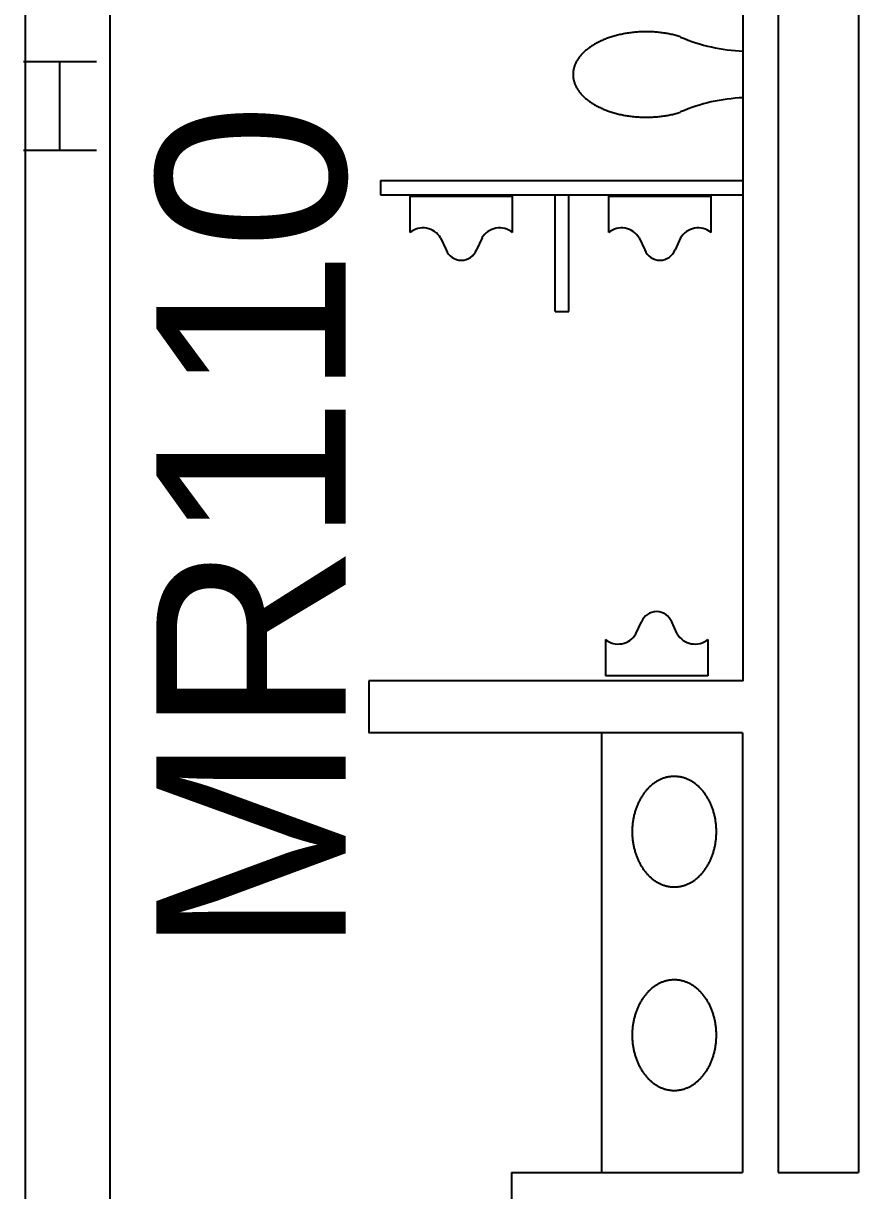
# Model space of a CAD drawing. Header units: inches. Extents: x -3488 to 2453, y 689 to 3968.
# Drawn here: x -189.2 to -52.4, y 3503.2 to 3694.3 of the extents above; entities that cross this region are included whole.
import ezdxf

# ---------------------------------------------------------------- set-up
doc = ezdxf.new("R2010")
doc.units = ezdxf.units.IN
doc.header["$LTSCALE"] = 96
doc.header["$MEASUREMENT"] = 0
for name, color, linetype in [('A-PFLR-TEXT', 3, 'CONTINUOUS'), ('A-WALL', 5, 'CONTINUOUS'), ('P-SANR-EQPM', 5, 'CONTINUOUS'), ('S-COLS', 6, 'CONTINUOUS')]:
    doc.layers.add(name, color=color, linetype=linetype)
doc.styles.get("Standard").update_dxf_attribs({"font": 'arial.ttf'})

msp = doc.modelspace()

# ---------------------------------------------------------------- linework, layer by layer
at = {"layer": 'A-WALL'}
for p, q in [((-71.32, 3586.66), (-71.32, 3798.45)), ((-65.57, 3798.45), (-65.57, 3506.16)), ((-52.41, 3798.45), (-52.41, 3506.16)), ((-188.93, 3795.92), (-188.93, 3367.46)), ((-175.07, 3795.92), (-175.07, 3421.56)), ((-71.32, 3586.66), (-132.62, 3586.66)), ((-132.62, 3586.66), (-132.62, 3578.16)), ((-71.42, 3578.16), (-132.62, 3578.16)), ((-71.42, 3578.16), (-71.42, 3506.16)), ((-109.29, 3506.16), (-109.29, 3482.16)), ((-109.29, 3506.16), (-71.42, 3506.16)), ((-65.57, 3506.16), (-52.41, 3506.16))]:
    msp.add_line(p, q, dxfattribs=at)
at = {"layer": 'P-SANR-EQPM'}
for p, q in [((-90.72, 3692.63), (-90.92, 3692.59)), ((-90.52, 3692.67), (-90.72, 3692.63)), ((-90.31, 3692.7), (-90.52, 3692.67)), ((-90.11, 3692.73), (-90.31, 3692.7)), ((-89.91, 3692.76), (-90.11, 3692.73)), ((-89.7, 3692.78), (-89.91, 3692.76)), ((-89.5, 3692.81), (-89.7, 3692.78)), ((-89.29, 3692.83), (-89.5, 3692.81)), ((-89.09, 3692.85), (-89.29, 3692.83)), ((-88.88, 3692.87), (-89.09, 3692.85)), ((-88.67, 3692.88), (-88.88, 3692.87)), ((-88.47, 3692.9), (-88.67, 3692.88)), ((-88.26, 3692.91), (-88.47, 3692.9)), ((-88.05, 3692.92), (-88.26, 3692.91)), ((-87.84, 3692.93), (-88.05, 3692.92)), ((-87.63, 3692.93), (-87.84, 3692.93)), ((-87.42, 3692.93), (-87.63, 3692.93)), ((-87.21, 3692.94), (-87.42, 3692.93)), ((-87, 3692.93), (-87.21, 3692.94)), ((-86.8, 3692.93), (-87, 3692.93)), ((-86.59, 3692.93), (-86.8, 3692.93)), ((-86.38, 3692.92), (-86.59, 3692.93)), ((-86.17, 3692.91), (-86.38, 3692.92)), ((-85.96, 3692.9), (-86.17, 3692.91)), ((-85.75, 3692.88), (-85.96, 3692.9)), ((-85.55, 3692.87), (-85.75, 3692.88)), ((-85.34, 3692.85), (-85.55, 3692.87)), ((-85.13, 3692.83), (-85.34, 3692.85)), ((-84.93, 3692.81), (-85.13, 3692.83)), ((-84.72, 3692.78), (-84.93, 3692.81)), ((-84.52, 3692.76), (-84.72, 3692.78)), ((-84.32, 3692.73), (-84.52, 3692.76)), ((-84.11, 3692.7), (-84.32, 3692.73)), ((-83.91, 3692.67), (-84.11, 3692.7)), ((-83.71, 3692.63), (-83.91, 3692.67)), ((-83.51, 3692.59), (-83.71, 3692.63)), ((-95.98, 3690.71), (-96.12, 3690.62)), ((-95.83, 3690.8), (-95.98, 3690.71)), ((-95.69, 3690.89), (-95.83, 3690.8)), ((-95.54, 3690.97), (-95.69, 3690.89)), ((-95.38, 3691.06), (-95.54, 3690.97)), ((-95.23, 3691.14), (-95.38, 3691.06)), ((-95.07, 3691.22), (-95.23, 3691.14)), ((-94.91, 3691.3), (-95.07, 3691.22)), ((-94.75, 3691.38), (-94.91, 3691.3)), ((-94.59, 3691.45), (-94.75, 3691.38)), ((-94.42, 3691.53), (-94.59, 3691.45)), ((-94.26, 3691.6), (-94.42, 3691.53)), ((-94.09, 3691.67), (-94.26, 3691.6)), ((-93.91, 3691.74), (-94.09, 3691.67)), ((-93.74, 3691.81), (-93.91, 3691.74)), ((-93.56, 3691.87), (-93.74, 3691.81)), ((-93.38, 3691.94), (-93.56, 3691.87)), ((-93.2, 3692), (-93.38, 3691.94)), ((-93.02, 3692.06), (-93.2, 3692)), ((-92.84, 3692.12), (-93.02, 3692.06)), ((-92.65, 3692.17), (-92.84, 3692.12)), ((-92.47, 3692.23), (-92.65, 3692.17)), ((-92.28, 3692.28), (-92.47, 3692.23)), ((-92.09, 3692.33), (-92.28, 3692.28)), ((-91.89, 3692.38), (-92.09, 3692.33)), ((-91.7, 3692.43), (-91.89, 3692.38)), ((-91.51, 3692.47), (-91.7, 3692.43)), ((-91.31, 3692.51), (-91.51, 3692.47)), ((-91.11, 3692.55), (-91.31, 3692.51)), ((-90.92, 3692.59), (-91.11, 3692.55)), ((-83.31, 3692.55), (-83.51, 3692.59)), ((-83.12, 3692.51), (-83.31, 3692.55)), ((-82.92, 3692.47), (-83.12, 3692.51)), ((-82.73, 3692.43), (-82.92, 3692.47)), ((-82.53, 3692.38), (-82.73, 3692.43)), ((-82.34, 3692.33), (-82.53, 3692.38)), ((-82.15, 3692.28), (-82.34, 3692.33)), ((-81.96, 3692.23), (-82.15, 3692.28)), ((-81.78, 3692.17), (-81.96, 3692.23)), ((-81.59, 3692.12), (-81.78, 3692.17)), ((-81.58, 3692.11), (-81.59, 3692.12)), ((-98.07, 3688.9), (-98.16, 3688.79)), ((-97.98, 3689.01), (-98.07, 3688.9)), ((-97.89, 3689.12), (-97.98, 3689.01)), ((-97.79, 3689.23), (-97.89, 3689.12)), ((-97.69, 3689.33), (-97.79, 3689.23)), ((-97.59, 3689.44), (-97.69, 3689.33)), ((-97.48, 3689.54), (-97.59, 3689.44)), ((-97.37, 3689.65), (-97.48, 3689.54)), ((-97.26, 3689.75), (-97.37, 3689.65)), ((-97.15, 3689.85), (-97.26, 3689.75)), ((-97.03, 3689.95), (-97.15, 3689.85)), ((-96.91, 3690.05), (-97.03, 3689.95)), ((-96.78, 3690.15), (-96.91, 3690.05)), ((-96.65, 3690.25), (-96.78, 3690.15)), ((-96.52, 3690.34), (-96.65, 3690.25)), ((-96.39, 3690.44), (-96.52, 3690.34)), ((-96.26, 3690.53), (-96.39, 3690.44)), ((-96.12, 3690.62), (-96.26, 3690.53)), ((-99.08, 3686.91), (-99.1, 3686.79)), ((-99.05, 3687.04), (-99.08, 3686.91)), ((-99.01, 3687.16), (-99.05, 3687.04)), ((-98.97, 3687.28), (-99.01, 3687.16)), ((-98.93, 3687.4), (-98.97, 3687.28)), ((-98.89, 3687.51), (-98.93, 3687.4)), ((-98.84, 3687.63), (-98.89, 3687.51)), ((-98.79, 3687.75), (-98.84, 3687.63)), ((-98.73, 3687.87), (-98.79, 3687.75)), ((-98.67, 3687.99), (-98.73, 3687.87)), ((-98.61, 3688.1), (-98.67, 3687.99)), ((-98.54, 3688.22), (-98.61, 3688.1)), ((-98.47, 3688.33), (-98.54, 3688.22)), ((-98.4, 3688.45), (-98.47, 3688.33)), ((-98.32, 3688.56), (-98.4, 3688.45)), ((-98.24, 3688.67), (-98.32, 3688.56)), ((-98.16, 3688.79), (-98.24, 3688.67)), ((-99.18, 3686.31), (-99.19, 3686.19)), ((-99.19, 3686.19), (-99.19, 3686.06)), ((-99.19, 3686.06), (-99.19, 3685.94)), ((-99.19, 3685.94), (-99.19, 3685.82)), ((-99.19, 3685.82), (-99.19, 3685.7)), ((-99.19, 3685.7), (-99.18, 3685.58)), ((-99.16, 3686.43), (-99.18, 3686.31)), ((-99.18, 3685.58), (-99.16, 3685.45)), ((-99.15, 3686.55), (-99.16, 3686.43)), ((-99.16, 3685.45), (-99.15, 3685.33)), ((-99.13, 3686.67), (-99.15, 3686.55)), ((-99.15, 3685.33), (-99.13, 3685.21)), ((-99.1, 3686.79), (-99.13, 3686.67)), ((-99.13, 3685.21), (-99.1, 3685.09)), ((-99.1, 3685.09), (-99.08, 3684.97)), ((-99.08, 3684.97), (-99.05, 3684.85)), ((-99.05, 3684.85), (-99.01, 3684.73)), ((-99.01, 3684.73), (-98.97, 3684.61)), ((-98.97, 3684.61), (-98.93, 3684.49)), ((-98.93, 3684.49), (-98.89, 3684.37)), ((-98.89, 3684.37), (-98.84, 3684.25)), ((-98.84, 3684.25), (-98.79, 3684.13)), ((-98.79, 3684.13), (-98.73, 3684.01)), ((-98.73, 3684.01), (-98.67, 3683.9)), ((-98.67, 3683.9), (-98.61, 3683.78)), ((-98.61, 3683.78), (-98.54, 3683.66)), ((-98.54, 3683.66), (-98.47, 3683.55)), ((-98.47, 3683.55), (-98.4, 3683.43)), ((-98.4, 3683.43), (-98.32, 3683.32)), ((-98.32, 3683.32), (-98.24, 3683.21)), ((-98.24, 3683.21), (-98.16, 3683.1)), ((-98.16, 3683.1), (-98.07, 3682.99)), ((-98.07, 3682.99), (-97.98, 3682.88)), ((-97.98, 3682.88), (-97.89, 3682.77)), ((-97.89, 3682.77), (-97.79, 3682.66)), ((-97.79, 3682.66), (-97.69, 3682.55)), ((-97.69, 3682.55), (-97.59, 3682.44)), ((-97.59, 3682.44), (-97.48, 3682.34)), ((-97.48, 3682.34), (-97.37, 3682.24)), ((-97.37, 3682.24), (-97.26, 3682.13)), ((-97.26, 3682.13), (-97.15, 3682.03)), ((-97.15, 3682.03), (-97.03, 3681.93)), ((-97.03, 3681.93), (-96.91, 3681.83)), ((-96.91, 3681.83), (-96.78, 3681.73)), ((-96.78, 3681.73), (-96.65, 3681.64)), ((-96.65, 3681.64), (-96.52, 3681.54)), ((-96.52, 3681.54), (-96.39, 3681.45)), ((-96.39, 3681.45), (-96.26, 3681.35)), ((-96.26, 3681.35), (-96.12, 3681.26)), ((-96.12, 3681.26), (-95.98, 3681.17)), ((-95.98, 3681.17), (-95.83, 3681.08)), ((-95.83, 3681.08), (-95.69, 3681)), ((-95.69, 3681), (-95.54, 3680.91)), ((-95.54, 3680.91), (-95.38, 3680.83)), ((-95.38, 3680.83), (-95.23, 3680.74)), ((-95.23, 3680.74), (-95.07, 3680.66)), ((-95.07, 3680.66), (-94.91, 3680.58)), ((-94.91, 3680.58), (-94.75, 3680.51)), ((-94.75, 3680.51), (-94.59, 3680.43)), ((-94.59, 3680.43), (-94.42, 3680.36)), ((-94.42, 3680.36), (-94.26, 3680.28)), ((-94.26, 3680.28), (-94.09, 3680.21)), ((-94.09, 3680.21), (-93.91, 3680.14)), ((-93.91, 3680.14), (-93.74, 3680.08)), ((-93.74, 3680.08), (-93.56, 3680.01)), ((-93.56, 3680.01), (-93.38, 3679.95)), ((-93.38, 3679.95), (-93.2, 3679.88)), ((-93.2, 3679.88), (-93.02, 3679.82)), ((-93.02, 3679.82), (-92.84, 3679.77)), ((-92.84, 3679.77), (-92.65, 3679.71)), ((-92.65, 3679.71), (-92.47, 3679.65)), ((-92.47, 3679.65), (-92.28, 3679.6)), ((-92.28, 3679.6), (-92.09, 3679.55)), ((-92.09, 3679.55), (-91.89, 3679.5)), ((-91.89, 3679.5), (-91.7, 3679.46)), ((-91.7, 3679.46), (-91.51, 3679.41)), ((-91.51, 3679.41), (-91.31, 3679.37)), ((-91.31, 3679.37), (-91.11, 3679.33)), ((-91.11, 3679.33), (-90.92, 3679.29)), ((-90.92, 3679.29), (-90.72, 3679.25)), ((-90.72, 3679.25), (-90.52, 3679.22)), ((-83.91, 3679.22), (-83.71, 3679.25)), ((-83.71, 3679.25), (-83.51, 3679.29)), ((-83.51, 3679.29), (-83.31, 3679.33)), ((-83.31, 3679.33), (-83.12, 3679.37)), ((-83.12, 3679.37), (-82.92, 3679.41)), ((-82.92, 3679.41), (-82.73, 3679.46)), ((-82.73, 3679.46), (-82.53, 3679.5)), ((-82.53, 3679.5), (-82.34, 3679.55)), ((-82.34, 3679.55), (-82.15, 3679.6)), ((-82.15, 3679.6), (-81.96, 3679.65)), ((-81.96, 3679.65), (-81.78, 3679.71)), ((-81.78, 3679.71), (-81.59, 3679.77)), ((-90.52, 3679.22), (-90.31, 3679.19)), ((-90.31, 3679.19), (-90.11, 3679.15)), ((-90.11, 3679.15), (-89.91, 3679.13)), ((-89.91, 3679.13), (-89.7, 3679.1)), ((-89.7, 3679.1), (-89.5, 3679.08)), ((-89.5, 3679.08), (-89.29, 3679.05)), ((-89.29, 3679.05), (-89.09, 3679.03)), ((-89.09, 3679.03), (-88.88, 3679.02)), ((-88.88, 3679.02), (-88.67, 3679)), ((-88.67, 3679), (-88.47, 3678.99)), ((-88.47, 3678.99), (-88.26, 3678.97)), ((-88.26, 3678.97), (-88.05, 3678.96)), ((-88.05, 3678.96), (-87.84, 3678.96)), ((-87.84, 3678.96), (-87.63, 3678.95)), ((-87.63, 3678.95), (-87.42, 3678.95)), ((-87.42, 3678.95), (-87.21, 3678.95)), ((-87.21, 3678.95), (-87, 3678.95)), ((-87, 3678.95), (-86.8, 3678.95)), ((-86.8, 3678.95), (-86.59, 3678.96)), ((-86.59, 3678.96), (-86.38, 3678.96)), ((-86.38, 3678.96), (-86.17, 3678.97)), ((-86.17, 3678.97), (-85.96, 3678.99)), ((-85.96, 3678.99), (-85.75, 3679)), ((-85.75, 3679), (-85.55, 3679.02)), ((-85.55, 3679.02), (-85.34, 3679.03)), ((-85.34, 3679.03), (-85.13, 3679.05)), ((-85.13, 3679.05), (-84.93, 3679.08)), ((-84.93, 3679.08), (-84.72, 3679.1)), ((-84.72, 3679.1), (-84.52, 3679.13)), ((-84.52, 3679.13), (-84.32, 3679.15)), ((-84.32, 3679.15), (-84.11, 3679.19)), ((-84.11, 3679.19), (-83.91, 3679.22)), ((-130.75, 3668.59), (-71.32, 3668.59)), ((-130.75, 3668.59), (-130.75, 3666.23)), ((-130.75, 3666.23), (-71.32, 3666.23)), ((-125.88, 3666.02), (-109.11, 3666.02)), ((-125.88, 3660.08), (-125.88, 3666.02)), ((-109.11, 3660.08), (-109.11, 3666.02)), ((-102.14, 3647.16), (-102.14, 3666)), ((-99.89, 3647.16), (-99.89, 3666)), ((-93.35, 3666.02), (-76.58, 3666.02)), ((-93.35, 3660.08), (-93.35, 3666.02)), ((-76.58, 3660.08), (-76.58, 3666.02)), ((-120.89, 3659.18), (-119.97, 3657.21)), ((-114.1, 3659.18), (-115.01, 3657.21)), ((-88.36, 3659.18), (-87.44, 3657.21)), ((-81.57, 3659.18), (-82.48, 3657.21)), ((-102.14, 3647.16), (-99.89, 3647.16)), ((-88.9, 3594.34), (-87.99, 3596.31)), ((-82.11, 3594.34), (-83.03, 3596.31)), ((-93.89, 3593.44), (-93.89, 3587.5)), ((-77.12, 3593.44), (-77.12, 3587.5)), ((-77.12, 3587.5), (-93.89, 3587.5)), ((-94.47, 3506.16), (-94.47, 3578.16)), ((-85.19, 3570.35), (-85.3, 3570.29)), ((-85.08, 3570.41), (-85.19, 3570.35)), ((-84.97, 3570.46), (-85.08, 3570.41)), ((-84.85, 3570.52), (-84.97, 3570.46)), ((-84.74, 3570.57), (-84.85, 3570.52)), ((-84.62, 3570.61), (-84.74, 3570.57)), ((-84.51, 3570.66), (-84.62, 3570.61)), ((-84.39, 3570.7), (-84.51, 3570.66)), ((-84.28, 3570.74), (-84.39, 3570.7)), ((-84.16, 3570.78), (-84.28, 3570.74)), ((-84.04, 3570.81), (-84.16, 3570.78)), ((-83.92, 3570.84), (-84.04, 3570.81)), ((-83.8, 3570.87), (-83.92, 3570.84)), ((-83.69, 3570.9), (-83.8, 3570.87)), ((-83.57, 3570.92), (-83.69, 3570.9)), ((-83.45, 3570.94), (-83.57, 3570.92)), ((-83.33, 3570.96), (-83.45, 3570.94)), ((-83.21, 3570.97), (-83.33, 3570.96)), ((-83.09, 3570.99), (-83.21, 3570.97)), ((-82.97, 3571), (-83.09, 3570.99)), ((-82.85, 3571), (-82.97, 3571)), ((-82.73, 3571.01), (-82.85, 3571)), ((-82.6, 3571.01), (-82.73, 3571.01)), ((-82.48, 3571.01), (-82.6, 3571.01)), ((-82.36, 3571), (-82.48, 3571.01)), ((-82.24, 3571), (-82.36, 3571)), ((-82.12, 3570.99), (-82.24, 3571)), ((-82, 3570.97), (-82.12, 3570.99)), ((-81.88, 3570.96), (-82, 3570.97)), ((-81.76, 3570.94), (-81.88, 3570.96)), ((-81.64, 3570.92), (-81.76, 3570.94)), ((-81.52, 3570.9), (-81.64, 3570.92)), ((-81.41, 3570.87), (-81.52, 3570.9)), ((-81.29, 3570.84), (-81.41, 3570.87)), ((-81.17, 3570.81), (-81.29, 3570.84)), ((-81.05, 3570.78), (-81.17, 3570.81)), ((-80.93, 3570.74), (-81.05, 3570.78)), ((-80.82, 3570.7), (-80.93, 3570.74)), ((-80.7, 3570.66), (-80.82, 3570.7)), ((-80.59, 3570.61), (-80.7, 3570.66)), ((-80.47, 3570.57), (-80.59, 3570.61)), ((-80.36, 3570.52), (-80.47, 3570.57)), ((-80.24, 3570.46), (-80.36, 3570.52)), ((-80.13, 3570.41), (-80.24, 3570.46)), ((-80.02, 3570.35), (-80.13, 3570.41)), ((-79.91, 3570.29), (-80.02, 3570.35)), ((-87.4, 3568.47), (-87.49, 3568.36)), ((-87.31, 3568.58), (-87.4, 3568.47)), ((-87.23, 3568.68), (-87.31, 3568.58)), ((-87.14, 3568.79), (-87.23, 3568.68)), ((-87.04, 3568.89), (-87.14, 3568.79)), ((-86.95, 3568.99), (-87.04, 3568.89)), ((-86.86, 3569.09), (-86.95, 3568.99)), ((-86.76, 3569.19), (-86.86, 3569.09)), ((-86.66, 3569.28), (-86.76, 3569.19)), ((-86.57, 3569.37), (-86.66, 3569.28)), ((-86.47, 3569.46), (-86.57, 3569.37)), ((-86.37, 3569.55), (-86.47, 3569.46)), ((-86.26, 3569.63), (-86.37, 3569.55)), ((-86.16, 3569.72), (-86.26, 3569.63)), ((-86.06, 3569.8), (-86.16, 3569.72)), ((-85.95, 3569.87), (-86.06, 3569.8)), ((-85.85, 3569.95), (-85.95, 3569.87)), ((-85.74, 3570.02), (-85.85, 3569.95)), ((-85.63, 3570.09), (-85.74, 3570.02)), ((-85.52, 3570.16), (-85.63, 3570.09)), ((-85.41, 3570.23), (-85.52, 3570.16)), ((-85.3, 3570.29), (-85.41, 3570.23)), ((-79.8, 3570.23), (-79.91, 3570.29)), ((-79.69, 3570.16), (-79.8, 3570.23)), ((-79.58, 3570.09), (-79.69, 3570.16)), ((-79.47, 3570.02), (-79.58, 3570.09)), ((-79.36, 3569.95), (-79.47, 3570.02)), ((-79.26, 3569.87), (-79.36, 3569.95)), ((-79.15, 3569.8), (-79.26, 3569.87)), ((-79.05, 3569.72), (-79.15, 3569.8)), ((-78.95, 3569.63), (-79.05, 3569.72)), ((-78.84, 3569.55), (-78.95, 3569.63)), ((-78.74, 3569.46), (-78.84, 3569.55)), ((-78.64, 3569.37), (-78.74, 3569.46)), ((-78.55, 3569.28), (-78.64, 3569.37)), ((-78.45, 3569.19), (-78.55, 3569.28)), ((-78.35, 3569.09), (-78.45, 3569.19)), ((-78.26, 3568.99), (-78.35, 3569.09)), ((-78.17, 3568.89), (-78.26, 3568.99)), ((-78.07, 3568.79), (-78.17, 3568.89)), ((-77.98, 3568.68), (-78.07, 3568.79)), ((-77.9, 3568.58), (-77.98, 3568.68)), ((-77.81, 3568.47), (-77.9, 3568.58)), ((-77.72, 3568.36), (-77.81, 3568.47)), ((-88.59, 3566.49), (-88.64, 3566.35)), ((-88.52, 3566.62), (-88.59, 3566.49)), ((-88.46, 3566.76), (-88.52, 3566.62)), ((-88.4, 3566.89), (-88.46, 3566.76)), ((-88.33, 3567.02), (-88.4, 3566.89)), ((-88.26, 3567.15), (-88.33, 3567.02)), ((-88.19, 3567.28), (-88.26, 3567.15)), ((-88.12, 3567.41), (-88.19, 3567.28)), ((-88.05, 3567.53), (-88.12, 3567.41)), ((-87.97, 3567.66), (-88.05, 3567.53)), ((-87.89, 3567.78), (-87.97, 3567.66)), ((-87.82, 3567.9), (-87.89, 3567.78)), ((-87.74, 3568.02), (-87.82, 3567.9)), ((-87.66, 3568.13), (-87.74, 3568.02)), ((-87.57, 3568.25), (-87.66, 3568.13)), ((-87.49, 3568.36), (-87.57, 3568.25)), ((-77.64, 3568.25), (-77.72, 3568.36)), ((-77.55, 3568.13), (-77.64, 3568.25)), ((-77.47, 3568.02), (-77.55, 3568.13)), ((-77.39, 3567.9), (-77.47, 3568.02)), ((-77.31, 3567.78), (-77.39, 3567.9)), ((-77.24, 3567.66), (-77.31, 3567.78)), ((-77.16, 3567.53), (-77.24, 3567.66)), ((-77.09, 3567.41), (-77.16, 3567.53)), ((-77.02, 3567.28), (-77.09, 3567.41)), ((-76.95, 3567.15), (-77.02, 3567.28)), ((-76.88, 3567.02), (-76.95, 3567.15)), ((-76.81, 3566.89), (-76.88, 3567.02)), ((-76.75, 3566.76), (-76.81, 3566.89)), ((-76.69, 3566.62), (-76.75, 3566.76)), ((-76.62, 3566.49), (-76.69, 3566.62)), ((-76.57, 3566.35), (-76.62, 3566.49)), ((-89.21, 3564.61), (-89.24, 3564.46)), ((-89.17, 3564.76), (-89.21, 3564.61)), ((-89.13, 3564.91), (-89.17, 3564.76)), ((-89.09, 3565.06), (-89.13, 3564.91)), ((-89.05, 3565.2), (-89.09, 3565.06)), ((-89.01, 3565.35), (-89.05, 3565.2)), ((-88.96, 3565.5), (-89.01, 3565.35)), ((-88.91, 3565.64), (-88.96, 3565.5)), ((-88.86, 3565.79), (-88.91, 3565.64)), ((-88.81, 3565.93), (-88.86, 3565.79)), ((-88.76, 3566.07), (-88.81, 3565.93)), ((-88.7, 3566.21), (-88.76, 3566.07)), ((-88.64, 3566.35), (-88.7, 3566.21)), ((-76.51, 3566.21), (-76.57, 3566.35)), ((-76.45, 3566.07), (-76.51, 3566.21)), ((-76.4, 3565.93), (-76.45, 3566.07)), ((-76.35, 3565.79), (-76.4, 3565.93)), ((-76.3, 3565.64), (-76.35, 3565.79)), ((-76.25, 3565.5), (-76.3, 3565.64)), ((-76.2, 3565.35), (-76.25, 3565.5)), ((-76.16, 3565.2), (-76.2, 3565.35)), ((-76.12, 3565.06), (-76.16, 3565.2)), ((-76.08, 3564.91), (-76.12, 3565.06)), ((-76.04, 3564.76), (-76.08, 3564.91)), ((-76, 3564.61), (-76.04, 3564.76)), ((-75.97, 3564.46), (-76, 3564.61)), ((-89.48, 3562.75), (-89.49, 3562.59)), ((-89.47, 3562.91), (-89.48, 3562.75)), ((-89.46, 3563.06), (-89.47, 3562.91)), ((-89.44, 3563.22), (-89.46, 3563.06)), ((-89.43, 3563.38), (-89.44, 3563.22)), ((-89.41, 3563.53), (-89.43, 3563.38)), ((-89.38, 3563.69), (-89.41, 3563.53)), ((-89.36, 3563.84), (-89.38, 3563.69)), ((-89.33, 3564), (-89.36, 3563.84)), ((-89.31, 3564.15), (-89.33, 3564)), ((-89.28, 3564.3), (-89.31, 3564.15)), ((-89.24, 3564.46), (-89.28, 3564.3)), ((-75.93, 3564.3), (-75.97, 3564.46)), ((-75.9, 3564.15), (-75.93, 3564.3)), ((-75.88, 3564), (-75.9, 3564.15)), ((-75.85, 3563.84), (-75.88, 3564)), ((-75.83, 3563.69), (-75.85, 3563.84)), ((-75.8, 3563.53), (-75.83, 3563.69)), ((-75.78, 3563.38), (-75.8, 3563.53)), ((-75.77, 3563.22), (-75.78, 3563.38)), ((-75.75, 3563.06), (-75.77, 3563.22)), ((-75.74, 3562.91), (-75.75, 3563.06)), ((-75.73, 3562.75), (-75.74, 3562.91)), ((-75.72, 3562.59), (-75.73, 3562.75)), ((-89.5, 3562.44), (-89.51, 3562.28)), ((-89.51, 3562.28), (-89.51, 3562.12)), ((-89.51, 3562.12), (-89.51, 3561.96)), ((-89.51, 3561.96), (-89.51, 3561.8)), ((-89.51, 3561.8), (-89.51, 3561.65)), ((-89.51, 3561.65), (-89.5, 3561.49)), ((-89.49, 3562.59), (-89.5, 3562.44)), ((-89.5, 3561.49), (-89.49, 3561.33)), ((-89.49, 3561.33), (-89.48, 3561.17)), ((-89.48, 3561.17), (-89.47, 3561.02)), ((-89.47, 3561.02), (-89.46, 3560.86)), ((-89.46, 3560.86), (-89.44, 3560.7)), ((-75.77, 3560.7), (-75.75, 3560.86)), ((-75.75, 3560.86), (-75.74, 3561.02)), ((-75.74, 3561.02), (-75.73, 3561.17)), ((-75.73, 3561.17), (-75.72, 3561.33)), ((-75.71, 3562.44), (-75.72, 3562.59)), ((-75.72, 3561.33), (-75.71, 3561.49)), ((-75.7, 3562.28), (-75.71, 3562.44)), ((-75.71, 3561.49), (-75.7, 3561.65)), ((-75.7, 3562.12), (-75.7, 3562.28)), ((-75.7, 3561.96), (-75.7, 3562.12)), ((-75.7, 3561.8), (-75.7, 3561.96)), ((-75.7, 3561.65), (-75.7, 3561.8)), ((-89.44, 3560.7), (-89.43, 3560.55)), ((-89.43, 3560.55), (-89.41, 3560.39)), ((-89.41, 3560.39), (-89.38, 3560.24)), ((-89.38, 3560.24), (-89.36, 3560.08)), ((-89.36, 3560.08), (-89.33, 3559.93)), ((-89.33, 3559.93), (-89.31, 3559.77)), ((-89.31, 3559.77), (-89.28, 3559.62)), ((-89.28, 3559.62), (-89.24, 3559.47)), ((-89.24, 3559.47), (-89.21, 3559.32)), ((-89.21, 3559.32), (-89.17, 3559.17)), ((-89.17, 3559.17), (-89.13, 3559.02)), ((-89.13, 3559.02), (-89.09, 3558.87)), ((-89.09, 3558.87), (-89.05, 3558.72)), ((-76.16, 3558.72), (-76.12, 3558.87)), ((-76.12, 3558.87), (-76.08, 3559.02)), ((-76.08, 3559.02), (-76.04, 3559.17)), ((-76.04, 3559.17), (-76, 3559.32)), ((-76, 3559.32), (-75.97, 3559.47)), ((-75.97, 3559.47), (-75.93, 3559.62)), ((-75.93, 3559.62), (-75.9, 3559.77)), ((-75.9, 3559.77), (-75.88, 3559.93)), ((-75.88, 3559.93), (-75.85, 3560.08)), ((-75.85, 3560.08), (-75.83, 3560.24)), ((-75.83, 3560.24), (-75.8, 3560.39)), ((-75.8, 3560.39), (-75.78, 3560.55)), ((-75.78, 3560.55), (-75.77, 3560.7)), ((-89.05, 3558.72), (-89.01, 3558.57)), ((-89.01, 3558.57), (-88.96, 3558.43)), ((-88.96, 3558.43), (-88.91, 3558.28)), ((-88.91, 3558.28), (-88.86, 3558.14)), ((-88.86, 3558.14), (-88.81, 3558)), ((-88.81, 3558), (-88.76, 3557.85)), ((-88.76, 3557.85), (-88.7, 3557.71)), ((-88.7, 3557.71), (-88.64, 3557.58)), ((-88.64, 3557.58), (-88.59, 3557.44)), ((-88.59, 3557.44), (-88.52, 3557.3)), ((-88.52, 3557.3), (-88.46, 3557.17)), ((-88.46, 3557.17), (-88.4, 3557.03)), ((-88.4, 3557.03), (-88.33, 3556.9)), ((-76.88, 3556.9), (-76.81, 3557.03)), ((-76.81, 3557.03), (-76.75, 3557.17)), ((-76.75, 3557.17), (-76.69, 3557.3)), ((-76.69, 3557.3), (-76.62, 3557.44)), ((-76.62, 3557.44), (-76.57, 3557.58)), ((-76.57, 3557.58), (-76.51, 3557.71)), ((-76.51, 3557.71), (-76.45, 3557.85)), ((-76.45, 3557.85), (-76.4, 3558)), ((-76.4, 3558), (-76.35, 3558.14)), ((-76.35, 3558.14), (-76.3, 3558.28)), ((-76.3, 3558.28), (-76.25, 3558.43)), ((-76.25, 3558.43), (-76.2, 3558.57)), ((-76.2, 3558.57), (-76.16, 3558.72)), ((-88.33, 3556.9), (-88.26, 3556.77)), ((-88.26, 3556.77), (-88.19, 3556.64)), ((-88.19, 3556.64), (-88.12, 3556.52)), ((-88.12, 3556.52), (-88.05, 3556.39)), ((-88.05, 3556.39), (-87.97, 3556.27)), ((-87.97, 3556.27), (-87.89, 3556.15)), ((-87.89, 3556.15), (-87.82, 3556.03)), ((-87.82, 3556.03), (-87.74, 3555.91)), ((-87.74, 3555.91), (-87.66, 3555.79)), ((-87.66, 3555.79), (-87.57, 3555.68)), ((-87.57, 3555.68), (-87.49, 3555.56)), ((-87.49, 3555.56), (-87.4, 3555.45)), ((-87.4, 3555.45), (-87.31, 3555.34)), ((-87.31, 3555.34), (-87.23, 3555.24)), ((-87.23, 3555.24), (-87.14, 3555.13)), ((-87.14, 3555.13), (-87.04, 3555.03)), ((-87.04, 3555.03), (-86.95, 3554.93)), ((-78.26, 3554.93), (-78.17, 3555.03)), ((-78.17, 3555.03), (-78.07, 3555.13)), ((-78.07, 3555.13), (-77.98, 3555.24)), ((-77.98, 3555.24), (-77.9, 3555.34)), ((-77.9, 3555.34), (-77.81, 3555.45)), ((-77.81, 3555.45), (-77.72, 3555.56)), ((-77.72, 3555.56), (-77.64, 3555.68)), ((-77.64, 3555.68), (-77.55, 3555.79)), ((-77.55, 3555.79), (-77.47, 3555.91)), ((-77.47, 3555.91), (-77.39, 3556.03)), ((-77.39, 3556.03), (-77.31, 3556.15)), ((-77.31, 3556.15), (-77.24, 3556.27)), ((-77.24, 3556.27), (-77.16, 3556.39)), ((-77.16, 3556.39), (-77.09, 3556.52)), ((-77.09, 3556.52), (-77.02, 3556.64)), ((-77.02, 3556.64), (-76.95, 3556.77)), ((-76.95, 3556.77), (-76.88, 3556.9)), ((-86.95, 3554.93), (-86.86, 3554.83)), ((-86.86, 3554.83), (-86.76, 3554.74)), ((-86.76, 3554.74), (-86.66, 3554.64)), ((-86.66, 3554.64), (-86.57, 3554.55)), ((-86.57, 3554.55), (-86.47, 3554.46)), ((-86.47, 3554.46), (-86.37, 3554.37)), ((-86.37, 3554.37), (-86.26, 3554.29)), ((-86.26, 3554.29), (-86.16, 3554.21)), ((-86.16, 3554.21), (-86.06, 3554.13)), ((-86.06, 3554.13), (-85.95, 3554.05)), ((-85.95, 3554.05), (-85.85, 3553.97)), ((-85.85, 3553.97), (-85.74, 3553.9)), ((-85.74, 3553.9), (-85.63, 3553.83)), ((-85.63, 3553.83), (-85.52, 3553.76)), ((-85.52, 3553.76), (-85.41, 3553.7)), ((-85.41, 3553.7), (-85.3, 3553.63)), ((-85.3, 3553.63), (-85.19, 3553.57)), ((-85.19, 3553.57), (-85.08, 3553.52)), ((-85.08, 3553.52), (-84.97, 3553.46)), ((-84.97, 3553.46), (-84.85, 3553.41)), ((-84.85, 3553.41), (-84.74, 3553.36)), ((-84.74, 3553.36), (-84.62, 3553.31)), ((-84.62, 3553.31), (-84.51, 3553.26)), ((-84.51, 3553.26), (-84.39, 3553.22)), ((-84.39, 3553.22), (-84.28, 3553.18)), ((-84.28, 3553.18), (-84.16, 3553.15)), ((-84.16, 3553.15), (-84.04, 3553.11)), ((-84.04, 3553.11), (-83.92, 3553.08)), ((-81.29, 3553.08), (-81.17, 3553.11)), ((-81.17, 3553.11), (-81.05, 3553.15)), ((-81.05, 3553.15), (-80.93, 3553.18)), ((-80.93, 3553.18), (-80.82, 3553.22)), ((-80.82, 3553.22), (-80.7, 3553.26)), ((-80.7, 3553.26), (-80.59, 3553.31)), ((-80.59, 3553.31), (-80.47, 3553.36)), ((-80.47, 3553.36), (-80.36, 3553.41)), ((-80.36, 3553.41), (-80.24, 3553.46)), ((-80.24, 3553.46), (-80.13, 3553.52)), ((-80.13, 3553.52), (-80.02, 3553.57)), ((-80.02, 3553.57), (-79.91, 3553.63)), ((-79.91, 3553.63), (-79.8, 3553.7)), ((-79.8, 3553.7), (-79.69, 3553.76)), ((-79.69, 3553.76), (-79.58, 3553.83)), ((-79.58, 3553.83), (-79.47, 3553.9)), ((-79.47, 3553.9), (-79.36, 3553.97)), ((-79.36, 3553.97), (-79.26, 3554.05)), ((-79.26, 3554.05), (-79.15, 3554.13)), ((-79.15, 3554.13), (-79.05, 3554.21)), ((-79.05, 3554.21), (-78.95, 3554.29)), ((-78.95, 3554.29), (-78.84, 3554.37)), ((-78.84, 3554.37), (-78.74, 3554.46)), ((-78.74, 3554.46), (-78.64, 3554.55)), ((-78.64, 3554.55), (-78.55, 3554.64)), ((-78.55, 3554.64), (-78.45, 3554.74)), ((-78.45, 3554.74), (-78.35, 3554.83)), ((-78.35, 3554.83), (-78.26, 3554.93)), ((-83.92, 3553.08), (-83.8, 3553.05)), ((-83.8, 3553.05), (-83.69, 3553.03)), ((-83.69, 3553.03), (-83.57, 3553)), ((-83.57, 3553), (-83.45, 3552.98)), ((-83.45, 3552.98), (-83.33, 3552.96)), ((-83.33, 3552.96), (-83.21, 3552.95)), ((-83.21, 3552.95), (-83.09, 3552.94)), ((-83.09, 3552.94), (-82.97, 3552.93)), ((-82.97, 3552.93), (-82.85, 3552.92)), ((-82.85, 3552.92), (-82.73, 3552.92)), ((-82.73, 3552.92), (-82.6, 3552.91)), ((-82.6, 3552.91), (-82.48, 3552.92)), ((-82.48, 3552.92), (-82.36, 3552.92)), ((-82.36, 3552.92), (-82.24, 3552.93)), ((-82.24, 3552.93), (-82.12, 3552.94)), ((-82.12, 3552.94), (-82, 3552.95)), ((-82, 3552.95), (-81.88, 3552.96)), ((-81.88, 3552.96), (-81.76, 3552.98)), ((-81.76, 3552.98), (-81.64, 3553)), ((-81.64, 3553), (-81.52, 3553.03)), ((-81.52, 3553.03), (-81.41, 3553.05)), ((-81.41, 3553.05), (-81.29, 3553.08)), ((-86.66, 3535.97), (-86.76, 3535.87)), ((-86.57, 3536.06), (-86.66, 3535.97)), ((-86.47, 3536.15), (-86.57, 3536.06)), ((-86.37, 3536.24), (-86.47, 3536.15)), ((-86.26, 3536.32), (-86.37, 3536.24)), ((-86.16, 3536.4), (-86.26, 3536.32)), ((-86.06, 3536.48), (-86.16, 3536.4)), ((-85.95, 3536.56), (-86.06, 3536.48)), ((-85.85, 3536.64), (-85.95, 3536.56)), ((-85.74, 3536.71), (-85.85, 3536.64)), ((-85.63, 3536.78), (-85.74, 3536.71)), ((-85.52, 3536.85), (-85.63, 3536.78)), ((-85.41, 3536.91), (-85.52, 3536.85)), ((-85.3, 3536.98), (-85.41, 3536.91)), ((-85.19, 3537.04), (-85.3, 3536.98)), ((-85.08, 3537.1), (-85.19, 3537.04)), ((-84.97, 3537.15), (-85.08, 3537.1)), ((-84.85, 3537.2), (-84.97, 3537.15)), ((-84.74, 3537.25), (-84.85, 3537.2)), ((-84.62, 3537.3), (-84.74, 3537.25)), ((-84.51, 3537.35), (-84.62, 3537.3)), ((-84.39, 3537.39), (-84.51, 3537.35)), ((-84.28, 3537.43), (-84.39, 3537.39)), ((-84.16, 3537.46), (-84.28, 3537.43)), ((-84.04, 3537.5), (-84.16, 3537.46)), ((-83.92, 3537.53), (-84.04, 3537.5)), ((-83.8, 3537.56), (-83.92, 3537.53)), ((-83.69, 3537.59), (-83.8, 3537.56)), ((-83.57, 3537.61), (-83.69, 3537.59)), ((-83.45, 3537.63), (-83.57, 3537.61)), ((-83.33, 3537.65), (-83.45, 3537.63)), ((-83.21, 3537.66), (-83.33, 3537.65)), ((-83.09, 3537.67), (-83.21, 3537.66)), ((-82.97, 3537.68), (-83.09, 3537.67)), ((-82.85, 3537.69), (-82.97, 3537.68)), ((-82.73, 3537.7), (-82.85, 3537.69)), ((-82.6, 3537.7), (-82.73, 3537.7)), ((-82.48, 3537.7), (-82.6, 3537.7)), ((-82.36, 3537.69), (-82.48, 3537.7)), ((-82.24, 3537.68), (-82.36, 3537.69)), ((-82.12, 3537.67), (-82.24, 3537.68)), ((-82, 3537.66), (-82.12, 3537.67)), ((-81.88, 3537.65), (-82, 3537.66)), ((-81.76, 3537.63), (-81.88, 3537.65)), ((-81.64, 3537.61), (-81.76, 3537.63)), ((-81.52, 3537.59), (-81.64, 3537.61)), ((-81.41, 3537.56), (-81.52, 3537.59)), ((-81.29, 3537.53), (-81.41, 3537.56)), ((-81.17, 3537.5), (-81.29, 3537.53)), ((-81.05, 3537.46), (-81.17, 3537.5)), ((-80.93, 3537.43), (-81.05, 3537.46)), ((-80.82, 3537.39), (-80.93, 3537.43)), ((-80.7, 3537.35), (-80.82, 3537.39)), ((-80.59, 3537.3), (-80.7, 3537.35)), ((-80.47, 3537.25), (-80.59, 3537.3)), ((-80.36, 3537.2), (-80.47, 3537.25)), ((-80.24, 3537.15), (-80.36, 3537.2)), ((-80.13, 3537.1), (-80.24, 3537.15)), ((-80.02, 3537.04), (-80.13, 3537.1)), ((-79.91, 3536.98), (-80.02, 3537.04)), ((-79.8, 3536.91), (-79.91, 3536.98)), ((-79.69, 3536.85), (-79.8, 3536.91)), ((-79.58, 3536.78), (-79.69, 3536.85)), ((-79.47, 3536.71), (-79.58, 3536.78)), ((-79.36, 3536.64), (-79.47, 3536.71)), ((-79.26, 3536.56), (-79.36, 3536.64)), ((-79.15, 3536.48), (-79.26, 3536.56)), ((-79.05, 3536.4), (-79.15, 3536.48)), ((-78.95, 3536.32), (-79.05, 3536.4)), ((-78.84, 3536.24), (-78.95, 3536.32)), ((-78.74, 3536.15), (-78.84, 3536.24)), ((-78.64, 3536.06), (-78.74, 3536.15)), ((-78.55, 3535.97), (-78.64, 3536.06)), ((-78.45, 3535.87), (-78.55, 3535.97)), ((-88.12, 3534.09), (-88.19, 3533.97)), ((-88.05, 3534.22), (-88.12, 3534.09)), ((-87.97, 3534.34), (-88.05, 3534.22)), ((-87.89, 3534.46), (-87.97, 3534.34)), ((-87.82, 3534.58), (-87.89, 3534.46)), ((-87.74, 3534.7), (-87.82, 3534.58)), ((-87.66, 3534.82), (-87.74, 3534.7)), ((-87.57, 3534.93), (-87.66, 3534.82)), ((-87.49, 3535.05), (-87.57, 3534.93)), ((-87.4, 3535.16), (-87.49, 3535.05)), ((-87.31, 3535.27), (-87.4, 3535.16)), ((-87.23, 3535.37), (-87.31, 3535.27)), ((-87.14, 3535.48), (-87.23, 3535.37)), ((-87.04, 3535.58), (-87.14, 3535.48)), ((-86.95, 3535.68), (-87.04, 3535.58)), ((-86.86, 3535.78), (-86.95, 3535.68)), ((-86.76, 3535.87), (-86.86, 3535.78)), ((-78.35, 3535.78), (-78.45, 3535.87)), ((-78.26, 3535.68), (-78.35, 3535.78)), ((-78.17, 3535.58), (-78.26, 3535.68)), ((-78.07, 3535.48), (-78.17, 3535.58)), ((-77.98, 3535.37), (-78.07, 3535.48)), ((-77.9, 3535.27), (-77.98, 3535.37)), ((-77.81, 3535.16), (-77.9, 3535.27)), ((-77.72, 3535.05), (-77.81, 3535.16)), ((-77.64, 3534.93), (-77.72, 3535.05)), ((-77.55, 3534.82), (-77.64, 3534.93)), ((-77.47, 3534.7), (-77.55, 3534.82)), ((-77.39, 3534.58), (-77.47, 3534.7)), ((-77.31, 3534.46), (-77.39, 3534.58)), ((-77.24, 3534.34), (-77.31, 3534.46)), ((-77.16, 3534.22), (-77.24, 3534.34)), ((-77.09, 3534.09), (-77.16, 3534.22)), ((-77.02, 3533.97), (-77.09, 3534.09)), ((-88.96, 3532.18), (-89.01, 3532.04)), ((-88.91, 3532.33), (-88.96, 3532.18)), ((-88.86, 3532.47), (-88.91, 3532.33)), ((-88.81, 3532.62), (-88.86, 3532.47)), ((-88.76, 3532.76), (-88.81, 3532.62)), ((-88.7, 3532.9), (-88.76, 3532.76)), ((-88.64, 3533.04), (-88.7, 3532.9)), ((-88.59, 3533.17), (-88.64, 3533.04)), ((-88.52, 3533.31), (-88.59, 3533.17)), ((-88.46, 3533.44), (-88.52, 3533.31)), ((-88.4, 3533.58), (-88.46, 3533.44)), ((-88.33, 3533.71), (-88.4, 3533.58)), ((-88.26, 3533.84), (-88.33, 3533.71)), ((-88.19, 3533.97), (-88.26, 3533.84)), ((-76.95, 3533.84), (-77.02, 3533.97)), ((-76.88, 3533.71), (-76.95, 3533.84)), ((-76.81, 3533.58), (-76.88, 3533.71)), ((-76.75, 3533.44), (-76.81, 3533.58)), ((-76.69, 3533.31), (-76.75, 3533.44)), ((-76.62, 3533.17), (-76.69, 3533.31)), ((-76.57, 3533.04), (-76.62, 3533.17)), ((-76.51, 3532.9), (-76.57, 3533.04)), ((-76.45, 3532.76), (-76.51, 3532.9)), ((-76.4, 3532.62), (-76.45, 3532.76)), ((-76.35, 3532.47), (-76.4, 3532.62)), ((-76.3, 3532.33), (-76.35, 3532.47)), ((-76.25, 3532.18), (-76.3, 3532.33)), ((-76.2, 3532.04), (-76.25, 3532.18)), ((-89.41, 3530.22), (-89.43, 3530.06)), ((-89.38, 3530.38), (-89.41, 3530.22)), ((-89.36, 3530.53), (-89.38, 3530.38)), ((-89.33, 3530.68), (-89.36, 3530.53)), ((-89.31, 3530.84), (-89.33, 3530.68)), ((-89.28, 3530.99), (-89.31, 3530.84)), ((-89.24, 3531.14), (-89.28, 3530.99)), ((-89.21, 3531.29), (-89.24, 3531.14)), ((-89.17, 3531.45), (-89.21, 3531.29)), ((-89.13, 3531.59), (-89.17, 3531.45)), ((-89.09, 3531.74), (-89.13, 3531.59)), ((-89.05, 3531.89), (-89.09, 3531.74)), ((-89.01, 3532.04), (-89.05, 3531.89)), ((-76.16, 3531.89), (-76.2, 3532.04)), ((-76.12, 3531.74), (-76.16, 3531.89)), ((-76.08, 3531.59), (-76.12, 3531.74)), ((-76.04, 3531.45), (-76.08, 3531.59)), ((-76, 3531.29), (-76.04, 3531.45)), ((-75.97, 3531.14), (-76, 3531.29)), ((-75.93, 3530.99), (-75.97, 3531.14)), ((-75.9, 3530.84), (-75.93, 3530.99)), ((-75.88, 3530.68), (-75.9, 3530.84)), ((-75.85, 3530.53), (-75.88, 3530.68)), ((-75.83, 3530.38), (-75.85, 3530.53)), ((-75.8, 3530.22), (-75.83, 3530.38)), ((-75.78, 3530.06), (-75.8, 3530.22)), ((-89.5, 3529.12), (-89.51, 3528.97)), ((-89.51, 3528.97), (-89.51, 3528.81)), ((-89.51, 3528.81), (-89.51, 3528.65)), ((-89.51, 3528.65), (-89.51, 3528.49)), ((-89.51, 3528.49), (-89.51, 3528.33)), ((-89.51, 3528.33), (-89.5, 3528.18)), ((-89.49, 3529.28), (-89.5, 3529.12)), ((-89.48, 3529.44), (-89.49, 3529.28)), ((-89.47, 3529.6), (-89.48, 3529.44)), ((-89.46, 3529.75), (-89.47, 3529.6)), ((-89.44, 3529.91), (-89.46, 3529.75)), ((-89.43, 3530.06), (-89.44, 3529.91)), ((-75.77, 3529.91), (-75.78, 3530.06)), ((-75.75, 3529.75), (-75.77, 3529.91)), ((-75.74, 3529.6), (-75.75, 3529.75)), ((-75.73, 3529.44), (-75.74, 3529.6)), ((-75.72, 3529.28), (-75.73, 3529.44)), ((-75.71, 3529.12), (-75.72, 3529.28)), ((-75.7, 3528.97), (-75.71, 3529.12)), ((-75.71, 3528.18), (-75.7, 3528.33)), ((-75.7, 3528.81), (-75.7, 3528.97)), ((-75.7, 3528.65), (-75.7, 3528.81)), ((-75.7, 3528.49), (-75.7, 3528.65)), ((-75.7, 3528.33), (-75.7, 3528.49)), ((-89.5, 3528.18), (-89.49, 3528.02)), ((-89.49, 3528.02), (-89.48, 3527.86)), ((-89.48, 3527.86), (-89.47, 3527.7)), ((-89.47, 3527.7), (-89.46, 3527.55)), ((-89.46, 3527.55), (-89.44, 3527.39)), ((-89.44, 3527.39), (-89.43, 3527.23)), ((-89.43, 3527.23), (-89.41, 3527.08)), ((-89.41, 3527.08), (-89.38, 3526.92)), ((-89.38, 3526.92), (-89.36, 3526.77)), ((-89.36, 3526.77), (-89.33, 3526.61)), ((-89.33, 3526.61), (-89.31, 3526.46)), ((-89.31, 3526.46), (-89.28, 3526.31)), ((-75.93, 3526.31), (-75.9, 3526.46)), ((-75.9, 3526.46), (-75.88, 3526.61)), ((-75.88, 3526.61), (-75.85, 3526.77)), ((-75.85, 3526.77), (-75.83, 3526.92)), ((-75.83, 3526.92), (-75.8, 3527.08)), ((-75.8, 3527.08), (-75.78, 3527.23)), ((-75.78, 3527.23), (-75.77, 3527.39)), ((-75.77, 3527.39), (-75.75, 3527.55)), ((-75.75, 3527.55), (-75.74, 3527.7)), ((-75.74, 3527.7), (-75.73, 3527.86)), ((-75.73, 3527.86), (-75.72, 3528.02)), ((-75.72, 3528.02), (-75.71, 3528.18)), ((-89.28, 3526.31), (-89.24, 3526.16)), ((-89.24, 3526.16), (-89.21, 3526)), ((-89.21, 3526), (-89.17, 3525.85)), ((-89.17, 3525.85), (-89.13, 3525.7)), ((-89.13, 3525.7), (-89.09, 3525.55)), ((-89.09, 3525.55), (-89.05, 3525.41)), ((-89.05, 3525.41), (-89.01, 3525.26)), ((-89.01, 3525.26), (-88.96, 3525.11)), ((-88.96, 3525.11), (-88.91, 3524.97)), ((-88.91, 3524.97), (-88.86, 3524.83)), ((-88.86, 3524.83), (-88.81, 3524.68)), ((-88.81, 3524.68), (-88.76, 3524.54)), ((-88.76, 3524.54), (-88.7, 3524.4)), ((-76.51, 3524.4), (-76.45, 3524.54)), ((-76.45, 3524.54), (-76.4, 3524.68)), ((-76.4, 3524.68), (-76.35, 3524.83)), ((-76.35, 3524.83), (-76.3, 3524.97)), ((-76.3, 3524.97), (-76.25, 3525.11)), ((-76.25, 3525.11), (-76.2, 3525.26)), ((-76.2, 3525.26), (-76.16, 3525.41)), ((-76.16, 3525.41), (-76.12, 3525.55)), ((-76.12, 3525.55), (-76.08, 3525.7)), ((-76.08, 3525.7), (-76.04, 3525.85)), ((-76.04, 3525.85), (-76, 3526)), ((-76, 3526), (-75.97, 3526.16)), ((-75.97, 3526.16), (-75.93, 3526.31)), ((-88.7, 3524.4), (-88.64, 3524.26)), ((-88.64, 3524.26), (-88.59, 3524.13)), ((-88.59, 3524.13), (-88.52, 3523.99)), ((-88.52, 3523.99), (-88.46, 3523.86)), ((-88.46, 3523.86), (-88.4, 3523.72)), ((-88.4, 3523.72), (-88.33, 3523.59)), ((-88.33, 3523.59), (-88.26, 3523.46)), ((-88.26, 3523.46), (-88.19, 3523.33)), ((-88.19, 3523.33), (-88.12, 3523.2)), ((-88.12, 3523.2), (-88.05, 3523.08)), ((-88.05, 3523.08), (-87.97, 3522.96)), ((-87.97, 3522.96), (-87.89, 3522.83)), ((-87.89, 3522.83), (-87.82, 3522.71)), ((-87.82, 3522.71), (-87.74, 3522.6)), ((-87.74, 3522.6), (-87.66, 3522.48)), ((-77.55, 3522.48), (-77.47, 3522.6)), ((-77.47, 3522.6), (-77.39, 3522.71)), ((-77.39, 3522.71), (-77.31, 3522.83)), ((-77.31, 3522.83), (-77.24, 3522.96)), ((-77.24, 3522.96), (-77.16, 3523.08)), ((-77.16, 3523.08), (-77.09, 3523.2)), ((-77.09, 3523.2), (-77.02, 3523.33)), ((-77.02, 3523.33), (-76.95, 3523.46)), ((-76.95, 3523.46), (-76.88, 3523.59)), ((-76.88, 3523.59), (-76.81, 3523.72)), ((-76.81, 3523.72), (-76.75, 3523.86)), ((-76.75, 3523.86), (-76.69, 3523.99)), ((-76.69, 3523.99), (-76.62, 3524.13)), ((-76.62, 3524.13), (-76.57, 3524.26)), ((-76.57, 3524.26), (-76.51, 3524.4)), ((-87.66, 3522.48), (-87.57, 3522.36)), ((-87.57, 3522.36), (-87.49, 3522.25)), ((-87.49, 3522.25), (-87.4, 3522.14)), ((-87.4, 3522.14), (-87.31, 3522.03)), ((-87.31, 3522.03), (-87.23, 3521.93)), ((-87.23, 3521.93), (-87.14, 3521.82)), ((-87.14, 3521.82), (-87.04, 3521.72)), ((-87.04, 3521.72), (-86.95, 3521.62)), ((-86.95, 3521.62), (-86.86, 3521.52)), ((-86.86, 3521.52), (-86.76, 3521.42)), ((-86.76, 3521.42), (-86.66, 3521.33)), ((-86.66, 3521.33), (-86.57, 3521.24)), ((-86.57, 3521.24), (-86.47, 3521.15)), ((-86.47, 3521.15), (-86.37, 3521.06)), ((-86.37, 3521.06), (-86.26, 3520.98)), ((-86.26, 3520.98), (-86.16, 3520.89)), ((-86.16, 3520.89), (-86.06, 3520.81)), ((-86.06, 3520.81), (-85.95, 3520.74)), ((-85.95, 3520.74), (-85.85, 3520.66)), ((-85.85, 3520.66), (-85.74, 3520.59)), ((-79.47, 3520.59), (-79.36, 3520.66)), ((-79.36, 3520.66), (-79.26, 3520.74)), ((-79.26, 3520.74), (-79.15, 3520.81)), ((-79.15, 3520.81), (-79.05, 3520.89)), ((-79.05, 3520.89), (-78.95, 3520.98)), ((-78.95, 3520.98), (-78.84, 3521.06)), ((-78.84, 3521.06), (-78.74, 3521.15)), ((-78.74, 3521.15), (-78.64, 3521.24)), ((-78.64, 3521.24), (-78.55, 3521.33)), ((-78.55, 3521.33), (-78.45, 3521.42)), ((-78.45, 3521.42), (-78.35, 3521.52)), ((-78.35, 3521.52), (-78.26, 3521.62)), ((-78.26, 3521.62), (-78.17, 3521.72)), ((-78.17, 3521.72), (-78.07, 3521.82)), ((-78.07, 3521.82), (-77.98, 3521.93)), ((-77.98, 3521.93), (-77.9, 3522.03)), ((-77.9, 3522.03), (-77.81, 3522.14)), ((-77.81, 3522.14), (-77.72, 3522.25)), ((-77.72, 3522.25), (-77.64, 3522.36)), ((-77.64, 3522.36), (-77.55, 3522.48)), ((-85.74, 3520.59), (-85.63, 3520.52)), ((-85.63, 3520.52), (-85.52, 3520.45)), ((-85.52, 3520.45), (-85.41, 3520.38)), ((-85.41, 3520.38), (-85.3, 3520.32)), ((-85.3, 3520.32), (-85.19, 3520.26)), ((-85.19, 3520.26), (-85.08, 3520.2)), ((-85.08, 3520.2), (-84.97, 3520.15)), ((-84.97, 3520.15), (-84.85, 3520.09)), ((-84.85, 3520.09), (-84.74, 3520.04)), ((-84.74, 3520.04), (-84.62, 3520)), ((-84.62, 3520), (-84.51, 3519.95)), ((-84.51, 3519.95), (-84.39, 3519.91)), ((-84.39, 3519.91), (-84.28, 3519.87)), ((-84.28, 3519.87), (-84.16, 3519.83)), ((-84.16, 3519.83), (-84.04, 3519.8)), ((-84.04, 3519.8), (-83.92, 3519.77)), ((-83.92, 3519.77), (-83.8, 3519.74)), ((-83.8, 3519.74), (-83.69, 3519.71)), ((-83.69, 3519.71), (-83.57, 3519.69)), ((-83.57, 3519.69), (-83.45, 3519.67)), ((-83.45, 3519.67), (-83.33, 3519.65)), ((-83.33, 3519.65), (-83.21, 3519.64)), ((-83.21, 3519.64), (-83.09, 3519.62)), ((-83.09, 3519.62), (-82.97, 3519.61)), ((-82.97, 3519.61), (-82.85, 3519.61)), ((-82.85, 3519.61), (-82.73, 3519.6)), ((-82.73, 3519.6), (-82.6, 3519.6)), ((-82.6, 3519.6), (-82.48, 3519.6)), ((-82.48, 3519.6), (-82.36, 3519.61)), ((-82.36, 3519.61), (-82.24, 3519.61)), ((-82.24, 3519.61), (-82.12, 3519.62)), ((-82.12, 3519.62), (-82, 3519.64)), ((-82, 3519.64), (-81.88, 3519.65)), ((-81.88, 3519.65), (-81.76, 3519.67)), ((-81.76, 3519.67), (-81.64, 3519.69)), ((-81.64, 3519.69), (-81.52, 3519.71)), ((-81.52, 3519.71), (-81.41, 3519.74)), ((-81.41, 3519.74), (-81.29, 3519.77)), ((-81.29, 3519.77), (-81.17, 3519.8)), ((-81.17, 3519.8), (-81.05, 3519.83)), ((-81.05, 3519.83), (-80.93, 3519.87)), ((-80.93, 3519.87), (-80.82, 3519.91)), ((-80.82, 3519.91), (-80.7, 3519.95)), ((-80.7, 3519.95), (-80.59, 3520)), ((-80.59, 3520), (-80.47, 3520.04)), ((-80.47, 3520.04), (-80.36, 3520.09)), ((-80.36, 3520.09), (-80.24, 3520.15)), ((-80.24, 3520.15), (-80.13, 3520.2)), ((-80.13, 3520.2), (-80.02, 3520.26)), ((-80.02, 3520.26), (-79.91, 3520.32)), ((-79.91, 3520.32), (-79.8, 3520.38)), ((-79.8, 3520.38), (-79.69, 3520.45)), ((-79.69, 3520.45), (-79.58, 3520.52)), ((-79.58, 3520.52), (-79.47, 3520.59))]:
    msp.add_line(p, q, dxfattribs=at)
for centre, radius, start, end in [((-70.2, 3718.56), 28.82, 246.7734, 267.7725), ((-70.2, 3653.33), 28.82, 92.2275, 113.2266), ((-123.77, 3657.49), 3.34, 30.3441, 129.2479), ((-111.22, 3657.49), 3.34, 50.7521, 149.6559), ((-91.24, 3657.49), 3.34, 30.3441, 129.2479), ((-78.69, 3657.49), 3.34, 50.7521, 149.6559), ((-117.49, 3658.2), 2.67, 201.7397, 338.2603), ((-84.96, 3658.2), 2.67, 201.7397, 338.2603), ((-85.51, 3595.32), 2.67, 21.7397, 158.2603), ((-91.78, 3596.03), 3.34, 230.7521, 329.6559), ((-79.23, 3596.03), 3.34, 210.3441, 309.2479)]:
    msp.add_arc(centre, radius, start, end, dxfattribs=at)
at = {"layer": 'S-COLS'}
for p, q in [((-177.23, 3688.04), (-189.23, 3688.04)), ((-183.23, 3673.48), (-183.23, 3688.04)), ((-177.23, 3673.48), (-189.23, 3673.48))]:
    msp.add_line(p, q, dxfattribs=at)

# ---------------------------------------------------------------- texts
at = {"layer": 'A-PFLR-TEXT', "insert": (-167.45, 3541.73), "char_height": 31, "width": 31, "attachment_point": 1, "rotation": 90}
msp.add_mtext('MR110', dxfattribs=at)

doc.saveas('drawing.dxf')
